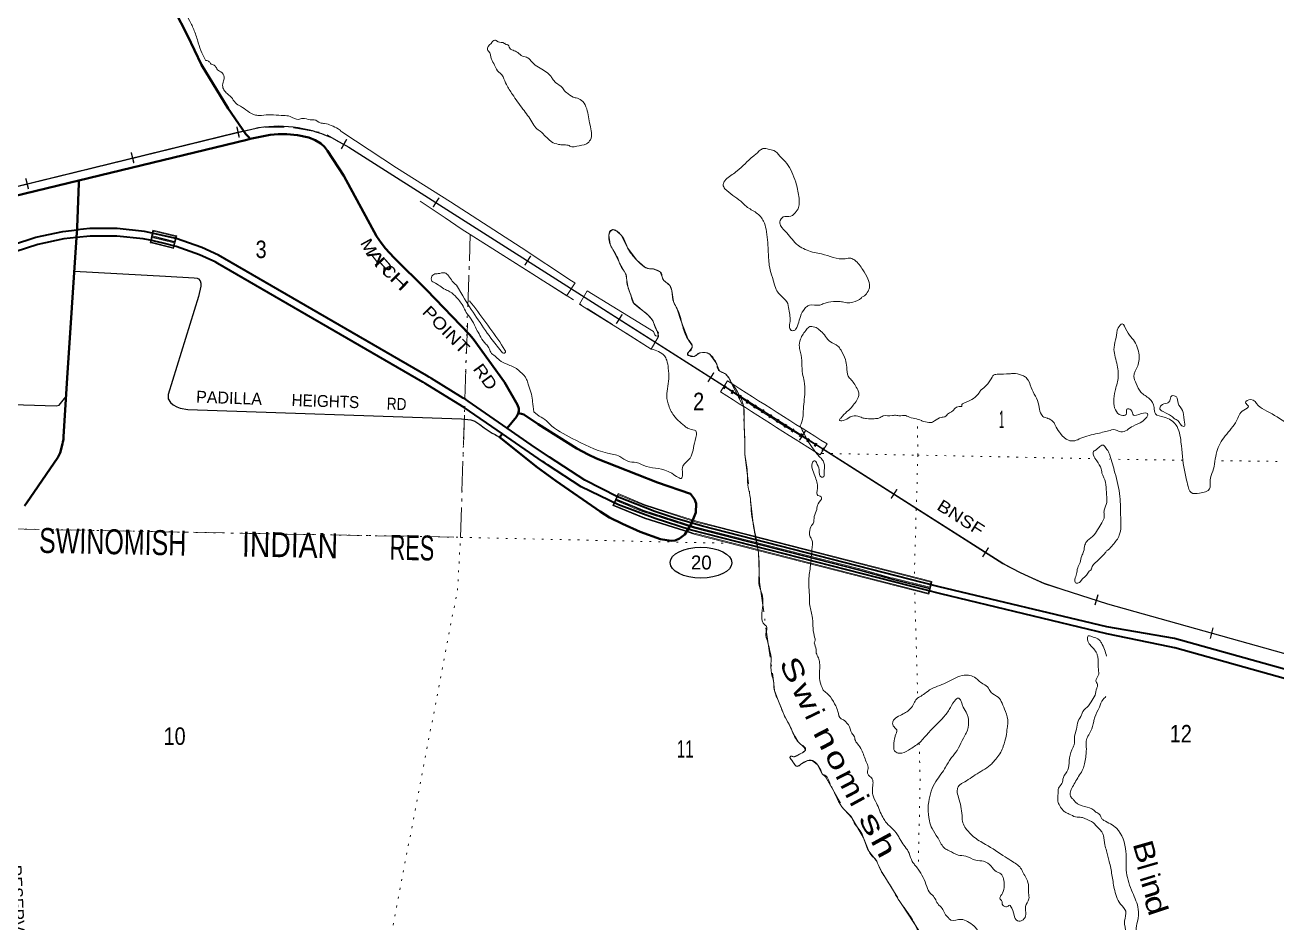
# Model space of a CAD drawing. Header units: feet. Extents: x -493433 to -244333, y 184684 to 373072.
# Drawn here: x -377997 to -365448, y 350152 to 359155 of the extents above; entities that cross this region are included whole.
import ezdxf
from ezdxf.enums import TextEntityAlignment as Align

# ---------------------------------------------------------------- set-up
doc = ezdxf.new("R2010")
doc.units = ezdxf.units.FT
doc.header["$LTSCALE"] = 60
doc.linetypes.add('DOT_DASHED', pattern=[7.7, 5, -1.2, 0.3, -1.2])
doc.linetypes.add('DOTTED', pattern=[1.5, 0.3, -1.2])
for name, color, linetype, lineweight in [('17', 7, 'Continuous', 25), ('23', 7, 'Continuous', 70), ('26', 7, 'Continuous', 40), ('27', 7, 'Continuous', 13), ('29', 7, 'Continuous', 25), ('30', 7, 'Continuous', 13), ('34', 7, 'Continuous', 13), ('39', 7, 'Continuous', 13), ('41', 7, 'Continuous', 13), ('44', 7, 'DOT_DASHED', 13), ('59', 7, 'Continuous', 13), ('7', 7, 'DOTTED', 13)]:
    doc.layers.add(name, color=color, linetype=linetype, lineweight=lineweight)

msp = doc.modelspace()

# ---------------------------------------------------------------- linework, layer by layer
at = {"layer": '17'}
msp.add_ellipse((-371221.77, 353764.64), major_axis=(-309.24, 1), ratio=0.500121, dxfattribs=at)
at = {"layer": '23', "lineweight": 35}
msp.add_line((-372922.49, 354947.45), (-373163.35, 355113.45), dxfattribs=at)
for points in [[(-381512.15, 356010.48), (-381478.66, 356006.17), (-381288.92, 356001.78), (-381099.77, 356017.25), (-380919.52, 356051.22), (-380889.09, 356058.62), (-380869.52, 356064.95), (-378172.62, 356936.81), (-378147.62, 356944.34), (-378122.62, 356952.45), (-377887.17, 357028.78), (-377619.31, 357085.52), (-377475.99, 357100.49)], [(-377481.12, 357024), (-377607.52, 357010.8), (-377867.64, 356955.69), (-378095.56, 356881.8)], [(-373211.44, 355055.52), (-373594.86, 355319.78), (-373960.33, 355545.63), (-373985.16, 355560.98), (-374010.33, 355575.56), (-376064.45, 356765.89), (-376089.48, 356780.39), (-376114.45, 356791.64), (-376249.48, 356852.44), (-376482.8, 356933.98), (-376613.4, 356968.69), (-376741.88, 356997.9), (-376812.79, 357010.26), (-377077.2, 357038.23), (-377343.08, 357038.41), (-377481.12, 357024)], [(-373163.35, 355113.45), (-373554.36, 355382.94), (-373579.5, 355400.26), (-373604.36, 355415.56), (-373921.85, 355610.84), (-373946.57, 355626.05), (-373971.85, 355640.69), (-376056.02, 356848.24), (-376223.07, 356923.38), (-376481.63, 357013.47), (-376800.9, 357084.97), (-377073.19, 357113.78), (-377346.99, 357113.96), (-377475.99, 357100.49)], [(-367153.09, 353051.78), (-368818.52, 353450.56), (-371330.89, 354095.49), (-371679.63, 354206.36), (-372047.86, 354343.33), (-372422.37, 354526.26), (-372758.72, 354744.53), (-372784.24, 354761.09), (-372808.72, 354777.96), (-373211.44, 355055.52)], [(-367151.94, 353121.44), (-368832.91, 353521.35), (-368872.8, 353531.75), (-371205.56, 354130.64), (-371483.1, 354209.27), (-371684.81, 354277.1), (-372058.05, 354424.32), (-372384.89, 354591.23), (-372739.66, 354821.44), (-372922.49, 354947.45)], [(-359859.63, 351061.84), (-364251.28, 352288.11), (-366471.98, 352909.76), (-366475.2, 352910.66), (-366521.98, 352920.41), (-367153.09, 353051.78)], [(-359850.53, 351154.82), (-366474.48, 353004.4), (-367151.94, 353121.44)]]:
    msp.add_lwpolyline(points, dxfattribs=at)
at = {"layer": '26'}
msp.add_line((-373211.44, 355055.52), (-373239.72, 355021.45), dxfattribs=at)
for points in [[(-375784.43, 358061.92), (-375961.68, 358319.53), (-376228.75, 358755.93), (-376367.02, 359048.98), (-376498.42, 359303.46), (-376668.23, 359686.34), (-376773.93, 359988.46), (-376844.39, 360325.89), (-376845.93, 360337.84), (-376853, 360372.96), (-376863.7, 360407.15), (-376867.1, 360415.03), (-376877.83, 360439.86), (-376889.34, 360465.03), (-377056.69, 360831.16), (-377217.71, 361106.75), (-377349.38, 361417.77), (-377458.37, 361744.22), (-377594.6, 361908.01), (-377627.26, 361951.06)], [(-375739.95, 358013.81), (-375761.32, 358036.92), (-375784.43, 358061.92)], [(-375739.95, 358013.81), (-375538.22, 358053.48), (-375459.08, 358059.42), (-375371.75, 358060.26), (-375267.16, 358049.52), (-375152.41, 358027.74), (-375087.12, 358002), (-375030.62, 357967.95), (-374996.1, 357934.69), (-374966.43, 357893.12), (-374802.4, 357644.59), (-374473.13, 357040.02), (-374428.27, 356972.52), (-374382.76, 356913.13), (-374301.48, 356823.11), (-373972.34, 356499.78), (-373540.22, 356051.93), (-373504.29, 356010.36), (-373190.83, 355573.92), (-373061.59, 355347.14), (-373047.4, 355310.8), (-373046.75, 355284.77), (-373054.66, 355260.03), (-373069.57, 355226.42), (-373163.35, 355113.45)], [(-377457.6, 357595.43), (-375772.28, 358003.33), (-375739.95, 358013.81)], [(-381486.79, 356714.69), (-381462.56, 356712.04), (-381256.55, 356711.2), (-381076.57, 356729.38), (-381051.49, 356731.91), (-381026.57, 356737.43), (-380742.14, 356800.48), (-377457.6, 357595.43)], [(-377475.99, 357100.49), (-377474.23, 357125.66), (-377458.54, 357568.95), (-377457.6, 357595.43)], [(-377644.44, 354865.88), (-377620.97, 354954.56), (-377617.23, 354975.13), (-377612.67, 355000.21), (-377611.16, 355025.13), (-377575.41, 355616.7), (-377481.12, 357024)], [(-377481.12, 357024), (-377477.66, 357075.66), (-377475.99, 357100.49)], [(-373053.14, 355264.78), (-373020.58, 355258.26), (-372997.77, 355250.65), (-372852.84, 355154.9), (-372467.44, 354910.19), (-372351.49, 354849.33), (-372269.76, 354809.39), (-371655.79, 354569.74), (-371325.05, 354455.62)], [(-373239.72, 355021.45), (-372860.8, 354719.97), (-372675.48, 354584.93), (-372232.6, 354278.71), (-372139.46, 354217.85), (-372009.25, 354153.18), (-371830.58, 354073.29), (-371628.15, 353999.12), (-371521.71, 353983.91), (-371479.89, 353987.71), (-371436.18, 354006.73), (-371382, 354046.67), (-371321.18, 354149.37), (-371271.76, 354267.3), (-371267.96, 354358.59), (-371286.96, 354400.43), (-371325.05, 354455.62)], [(-378001.12, 354335.01), (-377983.88, 354360.13), (-377668.62, 354819.42)], [(-377668.64, 354819.44), (-377650.34, 354852.98), (-377644.46, 354865.89)]]:
    msp.add_lwpolyline(points, dxfattribs=at)
at = {"layer": '29'}
for points in [[(-377503.62, 356688.23), (-376588.84, 356636.98), (-376301.95, 356621.14), (-376272.27, 356617.18), (-376257.42, 356609.26), (-376242.97, 356591.51), (-376233.67, 356567.68), (-376235.65, 356537.99), (-376259.04, 356434.81), (-376563.11, 355451.09), (-376563.32, 355408.18), (-376539.37, 355371.9), (-376510.82, 355347.93), (-376474.08, 355326.36), (-376442.42, 355314.48), (-376363.46, 355301.77), (-373622.57, 355208.18), (-373529.03, 355195.68), (-373509.09, 355189.79), (-373488.66, 355182.18), (-373437.33, 355149.85), (-373395.52, 355117.51), (-373313.78, 355064.26), (-373285.27, 355049.04), (-373269.59, 355039.53), (-373239.72, 355021.45)], [(-381525.86, 355472.52), (-380021.12, 355435.04), (-379935.56, 355445.28), (-379828.36, 355481.84), (-379767.9, 355488.31), (-379691.93, 355479.4), (-379603.15, 355448.92), (-379506.76, 355406.28), (-379434.74, 355389.38), (-377686.14, 355336.93), (-377655.14, 355345.34), (-377640.52, 355359.96), (-377586.92, 355426.28)]]:
    msp.add_lwpolyline(points, dxfattribs=at)
at = {"layer": '34'}
for p, q in [((-375594.66, 358130.19), (-375398.75, 358132.12)), ((-375305.79, 358125.56), (-375049.63, 358082.43)), ((-370954.69, 355588.34), (-371024.58, 355478.1)), ((-369955.7, 354954.93), (-370025.59, 354844.69)), ((-367147, 353350.95), (-359062.61, 351083.77))]:
    msp.add_line(p, q, dxfattribs=at)
at = {"layer": '34', "lineweight": 25}
for p, q in [((-367243.69, 353442.11), (-367273.9, 353338.75)), ((-366115.63, 353003.44), (-366085.77, 353109.94))]:
    msp.add_line(p, q, dxfattribs=at)
for points in [[(-381446.42, 356787.5), (-381404.95, 356786.48), (-381371.71, 356786.2), (-381338.24, 356786.59), (-381304.94, 356787.71), (-381271.73, 356789.21), (-381238.27, 356791.35), (-381205.13, 356794.01), (-381171.93, 356797.27), (-381138.73, 356801.31), (-381105.81, 356805.69), (-381072.81, 356810.66), (-381039.81, 356816.42), (-381007.09, 356822.52), (-380974.49, 356829.17), (-380964.05, 356831.56), (-375880.16, 358075.74), (-375681.56, 358119.63)], [(-374884.9, 358004.98), (-374750.97, 357931.23), (-372492.44, 356493.31), (-368197.14, 353757.58), (-368022.32, 353665.23), (-367781.38, 353556.64), (-367148.12, 353352.5)], [(-367148.12, 353352.48), (-359062.3, 351084.82)]]:
    msp.add_lwpolyline(points, dxfattribs=at)
at = {"layer": '34'}
for points in [[(-380964.28, 356832.55), (-375880.39, 358076.73), (-375673.5, 358122.45)], [(-374967.48, 358052.74), (-374750.45, 357932.1), (-372491.89, 356494.17), (-368196.63, 353758.46), (-368021.87, 353666.14), (-367781.01, 353557.59), (-367145.65, 353347.77)]]:
    msp.add_lwpolyline(points, dxfattribs=at)
at = {"layer": '34', "lineweight": 25}
for centre, radius, start, end in [((-375623.2, 357850.09), 275.85, 95.52581, 102.47572), ((-375456.26, 356860.58), 1279.1, 63.46846, 98.79635)]:
    msp.add_arc(centre, radius, start, end, dxfattribs=at)
at = {"layer": '34'}
for centre, radius, start, end in [((-362858.92, 367290.93), 14296.36, 235.32833, 239.89061), ((-314105.14, 444144.78), 105234.15, 237.30143, 237.94505), ((-314105.14, 444144.78), 105364.15, 237.30143, 237.94505), ((-367173.19, 355328.96), 1868.6, 239.388, 239.44599)]:
    msp.add_arc(centre, radius, start, end, dxfattribs=at)
at = {"layer": '34', "linetype": 'DOTTED', "lineweight": 100}
msp.add_arc((-314105.14, 444144.78), 105301.38, 237.30143, 237.94505, dxfattribs=at)
at = {"layer": '39'}
for p, q in [((-373179.83, 358980.85), (-373179.81, 358980.82)), ((-373607.83, 356438.5), (-373673.15, 356545.55)), ((-372566.67, 356442.49), (-372483.99, 356570.01)), ((-372439.49, 356357.73), (-372361.43, 356491.39)), ((-370286.04, 356091.49), (-370285.91, 356091.57)), ((-373326.23, 356015.78), (-373211, 355868.21)), ((-373219.28, 355949.82), (-373186.62, 355896.31)), ((-372896.25, 355277.21), (-372842.46, 355233.32)), ((-370685.06, 354065.87), (-370684.54, 354062.55))]:
    msp.add_line(p, q, dxfattribs=at)
for points in [[(-373206.9, 358978.79), (-373190.57, 358969.1), (-373172.6, 358961.36), (-373158.01, 358956.96)], [(-374821.45, 358085.53), (-374273.66, 357723.47), (-373731.13, 357383.36), (-373024.73, 356925.02), (-372518.37, 356590.08), (-372485.66, 356569.62)], [(-374035.4, 357388.99), (-373786.48, 357223.03), (-373626.39, 357113.01), (-373270.04, 356887.77), (-372870.14, 356634.93), (-372566.84, 356441.14)], [(-372360.99, 356491.65), (-372110.47, 356334.97), (-371696.45, 356081.67)], [(-372439.93, 356354.97), (-372345.35, 356296.08), (-372032.84, 356101.81), (-371720.64, 355906.28)]]:
    msp.add_lwpolyline(points, dxfattribs=at)
for centre, radius, start, end in [((-368290.57, 359675.51), 6225.07, 211.33189, 216.00826), ((-382079.46, 349816.84), 10775.73, 34.69084, 37.58905), ((-373198.86, 355882.31), 18.6, 183.68296, 48.83818)]:
    msp.add_arc(centre, radius, start, end, dxfattribs=at)
for points in [[(-377644.15, 362193.94), (-377636.77, 362175.83), (-377562.83, 362086.68), (-377463.67, 361964.45), (-377391.03, 361832.96), (-377383.28, 361822.62), (-377353.71, 361799.47), (-377292.04, 361640.06), (-377278.21, 361564.92), (-377217.28, 361381.31), (-377187.83, 361289.53), (-377112.22, 361123.62), (-377078.74, 361031.72), (-377022.5, 360957.26), (-376998.04, 360899.96), (-376934.48, 360801.06), (-376872.24, 360659.79), (-376784.02, 360445.03), (-376766.47, 360359.7), (-376716.96, 360198.64), (-376711.23, 360188.36), (-376679.48, 360039.99), (-376653.44, 359968.51), (-376619.69, 359820.07), (-376582.79, 359707.87), (-376489.58, 359458.64), (-376348.22, 359199.8), (-376300.93, 359097.37), (-376260.26, 358976.98), (-376225.06, 358874.93), (-376185.08, 358796.95)], [(-373159.1, 358958.93), (-373156.31, 358957.9), (-373144.97, 358933.31), (-373105.58, 358901.79), (-373057.8, 358880.1), (-373010.47, 358844.28), (-372982.42, 358837.34), (-372940.76, 358813.82), (-372911.52, 358780.59), (-372850.44, 358732.24), (-372730, 358645.67), (-372708.74, 358614.72), (-372675.59, 358577.33), (-372610.54, 358526.83), (-372581.48, 358487.56), (-372569.63, 358479.1), (-372502.44, 358432.57), (-372460.41, 358421.16), (-372406.91, 358389.19), (-372366.8, 358315.24), (-372333.5, 358152.68), (-372329.99, 358005.2), (-372369.62, 357964.05), (-372467.23, 357940.89), (-372515.87, 357934.34), (-372553.75, 357949.67), (-372604.1, 357953.27), (-372648.34, 357958.71), (-372720.19, 357985.2), (-372726.11, 357989.42), (-372832, 358089.66), (-372875.37, 358123.34), (-372915.91, 358183.16), (-373006.74, 358313.21), (-373111.2, 358459.84), (-373170.71, 358558.62), (-373204.69, 358634.39), (-373216.11, 358656.96), (-373245.67, 358680.09), (-373289.81, 358754.17), (-373322.27, 358813.73), (-373350.08, 358893.35), (-373361.74, 358907.85), (-373325.46, 358971.31), (-373298.37, 358998.71), (-373280.1, 359002.18), (-373270.2, 358995.81), (-373206.9, 358978.79)], [(-376182.95, 358800.93), (-376151.05, 358787.81), (-376131.64, 358762.97), (-376093.76, 358747.65), (-376074.53, 358716.75), (-376035.14, 358685.23), (-376000.4, 358633.67), (-376007.64, 358595.53), (-376015.5, 358537.24), (-375996.58, 358496.26), (-375961.41, 358458.82), (-375929.95, 358431.58), (-375887.34, 358373.71), (-375835.84, 358341.81), (-375764.75, 358291.11), (-375685.21, 358252.27), (-375638.89, 358248.79), (-375626.12, 358249.8)], [(-375626.12, 358249.8), (-375531.9, 358255.17), (-375428.71, 358248.76), (-375404.79, 358247.47)], [(-375409.37, 358247.53), (-375404.79, 358247.47), (-375338.42, 358239.32), (-375256.62, 358208.48), (-375213.89, 358219.25), (-375139.66, 358204.8), (-375097.25, 358205.48), (-375037.63, 358175.34), (-374993.45, 358167.89), (-374927.46, 358147.64), (-374857.88, 358113.15), (-374821.45, 358085.53)], [(-370272.3, 356101.87), (-370252.21, 356140.9), (-370231.81, 356212.93), (-370194.96, 356294.53), (-370163.6, 356329.89), (-370134.86, 356345.13), (-370029.82, 356347.87), (-369988.98, 356362.74), (-369944.18, 356375.45), (-369838.95, 356384.24), (-369788.72, 356376.6), (-369758.66, 356369.6), (-369697.85, 356377.77), (-369615.87, 356417.58), (-369607.56, 356425.39), (-369582.85, 356440.76), (-369547.14, 356486.07), (-369531.52, 356534.03), (-369549.31, 356611.3), (-369598.98, 356701.7), (-369680.8, 356797.15), (-369718.55, 356816.5), (-369775.21, 356812.24), (-370013.92, 356860.14), (-370086.14, 356874.54), (-370225.67, 356931.43), (-370251.39, 356948.4), (-370360.63, 357070.95), (-370422.9, 357145.59), (-370427.44, 357194.19), (-370423.17, 357202.13), (-370398.02, 357231.61), (-370321.15, 357237.27), (-370290.15, 357260.52), (-370248.19, 357311.68), (-370236.36, 357367.83), (-370240.28, 357436.6), (-370272.2, 357578.92), (-370311.41, 357681.1), (-370361.22, 357767.46), (-370429.61, 357840.28), (-370492.45, 357896.77), (-370546.52, 357910.58), (-370592.72, 357918.1), (-370623.46, 357902.92), (-370687.79, 357846.41), (-370700.21, 357836.7), (-370858.09, 357692.29), (-370909.69, 357655.56), (-370997.26, 357565.45), (-370999.72, 357551.4), (-370980.68, 357514.46), (-370823.11, 357388.36), (-370766.19, 357336.09), (-370667.24, 357272.41), (-370593.18, 357187.3), (-370569.4, 357107.82), (-370547.75, 356895.16), (-370536.24, 356745.4), (-370512.97, 356649.78), (-370507.42, 356633.46), (-370459.43, 356488.61), (-370424.44, 356445.11), (-370359.9, 356378.47), (-370339.97, 356305.17), (-370330.11, 356167.58), (-370331.86, 356111.11), (-370317.33, 356093.05)], [(-371647.18, 356069.83), (-371681.8, 356125.43), (-371702.16, 356184.61), (-371719.43, 356213.42), (-371784.1, 356276.03), (-371831.5, 356309.83), (-371903.98, 356380.74), (-371925.93, 356454.11), (-371955.76, 356533.79), (-371967.31, 356616.92), (-371968.76, 356635.14), (-372024.12, 356737.83), (-372055.96, 356817.56), (-372096.12, 356889.49), (-372144.86, 357010.14), (-372145.81, 357044.49), (-372145.62, 357050.54), (-372115.77, 357102.09), (-372087.53, 357101.2), (-372055.83, 357082.02), (-372008.94, 357032.09), (-371965.37, 356939.87), (-371878.5, 356811.97), (-371837.4, 356770.29), (-371807.97, 356743.12), (-371738.33, 356710.65), (-371698, 356709.37), (-371660.07, 356696.06), (-371620.48, 356670.59), (-371607.99, 356617.71), (-371604.27, 356607.5), (-371535.5, 356546.78), (-371513.06, 356489.54), (-371494.44, 356373.89), (-371460.08, 356310.22), (-371408.56, 356149.11), (-371356.29, 356012.2), (-371325.27, 355970.85), (-371308.19, 355935.99), (-371327.78, 355890.17), (-371354.86, 355862.77), (-371355.24, 355850.66), (-371337.47, 355838), (-371283.09, 355834.25), (-371235.64, 355867.08), (-371227.52, 355868.85), (-371140.99, 355860.05), (-371115.46, 355837.05), (-371084.45, 355795.69), (-371059.79, 355744.45), (-371058.47, 355722.19), (-371019.52, 355676.55), (-370973.69, 355656.94), (-370954.16, 355636.14), (-370918.15, 355570.69)], [(-373673.15, 356545.55), (-373714.24, 356587.21), (-373750.93, 356640.86), (-373788.37, 356670.31), (-373857.25, 356662.38), (-373889.63, 356659.36), (-373923.03, 356624.07), (-373910.28, 356579.26), (-373896.35, 356572.77), (-373783.48, 356502.59), (-373737.72, 356480.96), (-373670.9, 356422.33), (-373633.84, 356380.78), (-373564.94, 356259.5), (-373514.64, 356189.28), (-373470.87, 356103.1), (-373463.18, 356090.76), (-373428.89, 356025.07), (-373376.51, 355956.8), (-373347.44, 355917.52), (-373328.59, 355874.54), (-373285.41, 355834.82), (-373240.22, 355795.03), (-373164.78, 355754.3), (-373059.41, 355702.53), (-373033.88, 355679.52), (-372969.65, 355602.79), (-372955.01, 355553.88), (-372925.2, 355474.21), (-372911.56, 355393.02), (-372909.92, 355380.86), (-372896.25, 355277.21)], [(-363215.29, 352371.9), (-363147, 352514.95), (-363064, 352734.95), (-363017, 352996.95), (-363047, 353173.95), (-363132, 353368.95), (-363205, 353386.95), (-363330, 353406.95), (-363392, 353489.95), (-363542, 353689.95), (-363650, 353846.95), (-363744, 353970.95), (-363882, 354054.95), (-363985, 354134.95), (-364053, 354244.95), (-364146, 354391.95), (-364544, 354708.95), (-364789, 354868.95), (-364909, 355021.95), (-365042, 355095.95), (-365175, 355088.95), (-365344, 355159.95), (-365550, 355284.95), (-365636, 355340.95), (-365710, 355399.95), (-365763, 355367.95), (-365733, 355333.95), (-365780, 355293.95), (-365854, 355186.95), (-365967, 355034.95), (-366051, 354877.95), (-366091, 354681.95), (-366118, 354592.95), (-366123, 354503.95), (-366223, 354462.95), (-366308, 354466.95), (-366345, 354552.95), (-366376, 354692.95), (-366410, 354973.95), (-366461, 355146.95), (-366578, 355222.95), (-366666, 355257.95), (-366680, 355320.95), (-366726, 355407.95), (-366812, 355473.95), (-366858, 355560.95), (-366883, 355631.95), (-366844, 355736.95), (-366833, 355865.95), (-366898, 356013.95), (-366954, 356087.95), (-367000, 356158.95), (-367039, 356118.95), (-367060, 356023.95), (-367081, 355922.95), (-367054, 355764.95), (-367041, 355610.95), (-367071, 355485.95), (-367084, 355380.95), (-367008, 355242.95), (-366960, 355248.95), (-366953, 355304.95), (-366911, 355296.95), (-366887, 355243.95), (-366806, 355258.95), (-366745, 355258.95), (-366792, 355183.95), (-366890, 355134.95), (-367012, 355074.95), (-367089.97, 355098.28), (-367119.46, 355091.25)], [(-371698.89, 356083.98), (-371698.86, 356084.15), (-371698.49, 356083.69)], [(-371696.45, 356081.67), (-371658.37, 356035.02), (-371647.18, 356038.44), (-371651.73, 356050.74), (-371647.18, 356069.83)], [(-370317.33, 356093.05), (-370301.93, 356090.23), (-370273.69, 356099.18)], [(-370226.09, 355136.69), (-370200.02, 355220.7), (-370196.12, 355281.14), (-370180.04, 355474.43), (-370186.74, 355583.66), (-370202.58, 355658.85), (-370222.22, 355871.45), (-370234.71, 355924.33), (-370224.08, 356006.77), (-370162.54, 356103.75), (-370131.41, 356131.03), (-370111.18, 356132.41), (-370055.22, 356114.49), (-370027.67, 356091.41), (-370021.75, 356087.19), (-369924.18, 355979.14), (-369848.8, 355936.38), (-369817.79, 355895.03), (-369774.29, 355800.79), (-369760.47, 355725.66), (-369745.14, 355634.33), (-369715.95, 355599.08), (-369650.52, 355496.08), (-369637.53, 355459.33), (-369666.18, 355381.51), (-369704.04, 355332.23), (-369820.72, 355214.78), (-369833.51, 355192.98), (-369797.28, 355189.82), (-369729.61, 355224.03), (-369721.42, 355227.8), (-369648.57, 355233.58), (-369606.66, 355218.13), (-369562.55, 355208.66), (-369483.84, 355208.19), (-369437.22, 355214.8), (-369396.19, 355235.71), (-369303.25, 355238.83), (-369280.87, 355244.18), (-369236.7, 355236.73), (-369168.01, 355238.6), (-369146.08, 355229.84), (-369012.1, 355189.27), (-369002.15, 355184.92), (-368938, 355170.78), (-368899.55, 355173.61), (-368878.95, 355187.08), (-368813.29, 355221.35), (-368776.74, 355228.27), (-368739.38, 355261.41), (-368708.64, 355276.59), (-368632.28, 355330.71), (-368605.93, 355333.91), (-368607.76, 355340.02), (-368572.55, 355369.19), (-368434.24, 355467.79), (-368413.14, 355497.4), (-368361.35, 355540.19), (-368306.48, 355617.19), (-368302.26, 355623.11), (-368295.77, 355637.03), (-368250.85, 355653.79), (-368129.6, 355658.04), (-368087.13, 355660.74), (-368008.87, 355646.15), (-367971.11, 355626.79), (-367941.87, 355593.56), (-367902.46, 355497.44), (-367858.65, 355413.29), (-367831.22, 355321.57), (-367809.21, 355250.21), (-367771.83, 355218.76), (-367749.78, 355214.02), (-367743.79, 355211.81), (-367692.37, 355177.89), (-367659.77, 355122.35), (-367617.35, 355058.44), (-367538.69, 354991.35), (-367474.23, 354987.3), (-367414.93, 355011.67), (-367243.86, 355060.77), (-367119.46, 355091.25)], [(-372842.46, 355233.32), (-372771.23, 355187.78), (-372739.58, 355156.11), (-372511.63, 355010.98), (-372158.97, 354862.58), (-372034.87, 354828.38), (-371953.57, 354781.41), (-371871.21, 354768.72), (-371767.48, 354729.1), (-371513.25, 354660.52), (-371413.74, 354614.99), (-371406.32, 354659.17), (-371404.01, 354733.79), (-371335.15, 354806.32), (-371330.93, 354812.24), (-371280.99, 354990.33), (-371274.03, 355085), (-371335.98, 355105.13), (-371371.71, 355124.42), (-371434.67, 355176.88), (-371493.29, 355239.28), (-371550.22, 355356.16), (-371562.65, 355411.05), (-371544.43, 355608.32), (-371549.24, 355713.44), (-371564.88, 355794.69), (-371587.77, 355837.81), (-371720.29, 355906.1)], [(-370918.15, 355570.69), (-370791.08, 355316.54), (-370790.21, 355194.9), (-370782.17, 354998.83), (-370780.69, 354851.41), (-370757.7, 354681.1), (-370751.82, 354545.67), (-370730.94, 354438.01), (-370706.11, 354197), (-370704.35, 354188.87), (-370646.12, 353870.18)], [(-366505, 355233.95), (-366587, 355278.95), (-366621, 355303.95), (-366609, 355341.95), (-366548, 355363.95), (-366522, 355387.95), (-366503, 355435.95), (-366456, 355425.95), (-366439, 355362.95), (-366395, 355291.95), (-366378, 355193.95), (-366376, 355131.95), (-366409, 355143.95), (-366430, 355176.95), (-366469, 355204.95), (-366505, 355233.95)], [(-370226.09, 355136.69), (-370026.68, 354819.99), (-369995.56, 354784.24), (-369983.82, 354707.16), (-369987.84, 354642.68), (-369990.3, 354628.63), (-370012.73, 354621.26), (-370036.62, 354696.72), (-370064.68, 354768.26), (-370080.25, 354786.92), (-370094.5, 354783.33), (-370100.79, 354775.46), (-370080.91, 354635.52), (-370060.61, 354574.32), (-370054.55, 354509.54), (-370048.73, 354436.67), (-370026.67, 354431.94), (-370013, 354417.38), (-370047.2, 354355.87), (-370061.12, 354297.77), (-370085.49, 354227.88), (-370097.75, 354157.61), (-370112.5, 354137.89), (-370132.77, 354069.89), (-370131.88, 354033.53), (-370120.41, 354012.97), (-370116.56, 354006.8), (-370105.22, 353982.21), (-370104.26, 353947.86), (-370122.67, 353737.74)], [(-367123.55, 354841.01), (-367144.26, 354888.05), (-367159.76, 354908.73), (-367184.98, 354941.82), (-367269.35, 354889.98), (-367285.85, 354878.39), (-367286.98, 354842.08), (-367254.45, 354784.53), (-367210.52, 354704.41), (-367198.09, 354649.51), (-367182.96, 354616.74), (-367154.69, 354422.04), (-367154.36, 354367.52), (-367178.93, 354291.58), (-367180.24, 354249.23), (-367178.53, 354239.08), (-367192.39, 354182.99), (-367234.91, 354113.68), (-367281.52, 354042.48), (-367345.85, 353985.96), (-367373.44, 353942.42), (-367385.59, 353876.19), (-367405.12, 353832.39), (-367421.3, 353766.28), (-367445.17, 353712.53), (-367457.13, 353652.34), (-367473, 353596.32), (-367467.95, 353563.86), (-367435.75, 353560.82), (-367404.44, 353594.16), (-367400.22, 353600.08), (-367356.62, 353639.08), (-367329.15, 353678.59), (-367310.56, 353692.13), (-367308.18, 353704.17), (-367251.29, 353781.1), (-367184.7, 353845.62), (-367169.47, 353863.48), (-367149.1, 353886.89), (-367139.28, 353892.2)], [(-367123.55, 354841.01), (-367072, 354666.95), (-367022, 354427.95), (-367014, 354217.95), (-367028, 354039.95), (-367093, 353942.95), (-367139.28, 353892.2)], [(-370646.12, 353870.18), (-370637.25, 353684.07), (-370632.42, 353514.34), (-370611.99, 353457.17), (-370601.56, 353337.74), (-370581.42, 353141.29), (-370565.72, 353126.65), (-370572.07, 353052.16), (-370556.11, 352981), (-370534.55, 352895.54), (-370517.88, 352781.96), (-370520.65, 352757.82), (-370520.96, 352747.74), (-370506.63, 352624.14), (-370490.48, 352559.04), (-370489.84, 352514.6), (-370466.32, 352427.06), (-370436.12, 352359.49), (-370400.69, 352265.5), (-370322.7, 352111.64), (-370254.23, 351976.24), (-370218.94, 351942.83), (-370172.11, 351890.88), (-370188.94, 351869.21), (-370250.55, 351834.82), (-370295.48, 351818.06), (-370319.49, 351824.88), (-370330.13, 351807.04), (-370310.65, 351784.23), (-370304.85, 351775.96), (-370279.77, 351738.83), (-370258.08, 351722), (-370219.03, 351745), (-370161.5, 351777.5), (-370128.99, 351784.55), (-370102.9, 351779.68), (-370049.83, 351733.6), (-370013.64, 351663.82), (-370008.03, 351649.51), (-369980.3, 351632.49), (-369918.97, 351527.59), (-369911.34, 351513.23), (-369788.98, 351293.36), (-369712.77, 351212.23), (-369674.7, 351138.35), (-369635.81, 351090.69), (-369599.56, 351022.94), (-369543.51, 350877.83), (-369508.78, 350826.27), (-369465.73, 350782.52), (-369446.88, 350739.53), (-369397.39, 350643.09), (-369322.32, 350525.66), (-369214.84, 350346.64), (-369156.73, 350268.09), (-369072.32, 350126.14), (-368985.03, 350012.35), (-368979.04, 350010.14), (-368934.85, 349938.09), (-368917.09, 349925.43), (-368901.95, 349892.64), (-368899.05, 349856.22), (-368897.83, 349765.33), (-368885.34, 349712.46), (-368869.77, 349693.8), (-368838.77, 349652.44), (-368826.77, 349583.43), (-368780.51, 349513.34), (-368633.19, 349252.31), (-368519.59, 349010.52), (-368453.71, 348857.04), (-368398.31, 348820.97), (-368326.15, 348739.97), (-368260.99, 348693.49), (-368225.19, 348676.22), (-368213.16, 348673.82), (-368178.43, 348622.26), (-368100.47, 348532.99)], [(-370122.67, 353737.74), (-370139.6, 353589.64), (-370133.63, 353391.62), (-370132.87, 353351.21), (-370106.44, 353227.23), (-370086.22, 353032.8), (-370079.98, 352974.06), (-370087.97, 352960.15)], [(-367156.86, 352826.87), (-367175.87, 352894.51), (-367208.15, 352960.13), (-367225.48, 352986.92), (-367315.1, 353026.08), (-367339.17, 353030.88), (-367346.41, 352992.75), (-367321.76, 352941.51), (-367253.81, 352854.57), (-367244.73, 352821.98), (-367236.7, 352690.52), (-367238.46, 352634.04), (-367262.39, 352578.27), (-367247.26, 352545.5), (-367250.22, 352515.3), (-367254.56, 352505.35), (-367270.87, 352435.21), (-367311.25, 352369.86), (-367336.7, 352330.3), (-367392.96, 352273.53), (-367406.19, 352237.61), (-367440.38, 352176.1), (-367457.07, 352093.86), (-367477.47, 352021.84), (-367482.12, 351937.2), (-367503.78, 351889.43), (-367529.47, 351777.2), (-367544.39, 351686.82), (-367589.18, 351609.5), (-367603.09, 351551.4), (-367636.92, 351502), (-367642.33, 351457.76), (-367642.64, 351447.67), (-367644.58, 351385.16), (-367631.91, 351338.32), (-367599.13, 351288.84), (-367573.61, 351265.83), (-367529.87, 351244.26), (-367466.16, 351216.01), (-367405.78, 351210.07), (-367373.84, 351198.96), (-367288.38, 351155.88), (-367259.01, 351126.7), (-367206.26, 351070.53), (-367199.17, 351060.19), (-367186.48, 351028.76)], [(-370087.43, 352960.02), (-370068.36, 352892.94), (-370065.39, 352858.53), (-370044.71, 352809.42), (-370032.1, 352760.58), (-370032.88, 352605.16), (-370007.53, 352511.5), (-369990.32, 352480.67), (-369948.97, 352447.07), (-369923.64, 352418.01), (-369869.93, 352327.49), (-369849.44, 352272.34), (-369815.39, 352198.59), (-369791.51, 352187.74), (-369748.46, 352143.98), (-369742.59, 352137.75), (-369708.87, 352053.91), (-369683.72, 352018.8), (-369678.48, 351992.39), (-369651.63, 351947.13), (-369611.09, 351887.31), (-369564.31, 351768.75), (-369545.77, 351715.68), (-369553.51, 351661.42), (-369542.29, 351632.8), (-369512.8, 351607.64), (-369502.12, 351496.27), (-369499.91, 351437.66), (-369462.14, 351353.71), (-369399.91, 351212.44), (-369371.04, 351167.12), (-369359.39, 351152.63), (-369296.67, 351092.1), (-369238.49, 351015.57), (-369219.46, 350978.64), (-369134.62, 350850.8), (-369102.9, 350767.03), (-369079.64, 350736.01), (-369044.66, 350692.52), (-368957.22, 350518.16), (-368921.04, 350448.39), (-368899.43, 350429.54), (-368839.79, 350334.8), (-368814.32, 350309.77), (-368750.72, 350212.89), (-368737.76, 350202.12)], [(-369027.51, 352418.29), (-368977.93, 352452.76), (-368911.9, 352499.13), (-368828.09, 352532.82), (-368666.23, 352610.48), (-368582.68, 352636.11), (-368526.21, 352634.32), (-368466.54, 352606.2), (-368399.6, 352551.6), (-368389.65, 352547.24), (-368340.49, 352505.32), (-368311.55, 352462.01), (-368242.36, 352415.42), (-368203.84, 352355.65), (-368170.05, 352273.84), (-368145.32, 352160.01), (-368151.05, 352105.69), (-368163.7, 352023.32), (-368190.96, 351925.25), (-368202.04, 351893.3), (-368278.21, 351780.64), (-368305.42, 351749.2), (-368453.86, 351648.91), (-368596, 351556.5), (-368610.36, 351548.88), (-368637.27, 351527.52), (-368652.88, 351479.57), (-368638.95, 351408.47), (-368604.12, 351229.73), (-368599.83, 351173.06), (-368575.48, 351111.73), (-368540.51, 351068.24), (-368493.55, 351020.33), (-368368.89, 350939.68), (-368170.95, 350814.33), (-368097.71, 350767.6), (-368009.29, 350690.12), (-367997.87, 350667.55), (-367944.73, 350558.88), (-367937.4, 350469.83), (-367937.97, 350451.68), (-367933.74, 350393), (-367968.38, 350317.39), (-367964.84, 350236.52), (-367990.65, 350184.86), (-368021.41, 350169.67), (-368049.57, 350172.58), (-368082.1, 350230.14), (-368117.59, 350322.09), (-368123.45, 350328.34), (-368150.04, 350317.06), (-368164.29, 350313.48), (-368188.17, 350324.32), (-368201.79, 350340.9), (-368204.88, 350371.28), (-368224.29, 350396.12), (-368224.04, 350404.18), (-368200.42, 350449.87), (-368181.78, 350530.02), (-368187.85, 350594.82), (-368214.58, 350644.11), (-368262.28, 350667.82), (-368313.08, 350721.92), (-368388.26, 350770.72), (-368466.66, 350781.27), (-368566.36, 350820.75), (-368644.68, 350833.31), (-368734.17, 350876.52), (-368777.84, 350900.1), (-368839.49, 350994.91), (-368847.18, 351007.26), (-368904.92, 351097.91), (-368930.71, 351177.45), (-368944.98, 351303.06), (-368939.01, 351365.46), (-368913.44, 351473.66), (-368866.01, 351571.08), (-368768.69, 351715.38), (-368717.61, 351800.57), (-368686.17, 351837.93), (-368577.26, 352030.31), (-368560.13, 352062.07), (-368538.73, 352166.37), (-368561.93, 352264), (-368600.13, 352333.85), (-368603.79, 352346.07), (-368616.78, 352382.82), (-368638.27, 352405.71), (-368681.56, 352376.79), (-368732.64, 352291.6), (-368802.06, 352200.92)], [(-368802.06, 352200.92), (-368983.56, 352010.83), (-369025.33, 351965.72), (-369120.28, 351898.06), (-369208.43, 351854.42), (-369244.73, 351855.56), (-369282.35, 351878.95), (-369288.73, 351933.67), (-369275.96, 352020.06), (-369273.69, 352028.06), (-369259.71, 352088.19), (-369277.3, 352106.91), (-369300.05, 352154.06), (-369297.53, 352170.13), (-369194.21, 352247.62), (-369111.42, 352313.64), (-369079.49, 352367.15), (-369062.42, 352396.89), (-369031.48, 352418.12)], [(-367183.97, 351180.53), (-367186.66, 351182.61), (-367192.36, 351187.79), (-367210.06, 351207.92), (-367225.2, 351240.69), (-367262.82, 351264.09), (-367284.43, 351282.94), (-367376.13, 351320.15), (-367467.64, 351363.42), (-367489.01, 351390.34), (-367510.5, 351413.22), (-367518.95, 351465.97), (-367497.22, 351515.76), (-367426.85, 351636.68), (-367392.77, 351694.14), (-367376.97, 351748.16), (-367358.73, 351880.82), (-367358.35, 351892.91), (-367352.95, 352001.75), (-367342.12, 352025.63), (-367314.28, 352077.25), (-367285.12, 352171.2), (-367273.66, 352215.26), (-367228.18, 352314.76), (-367191.46, 352392.33), (-367163.5, 352421.21)], [(-363415, 351942.95), (-363529, 351816.95), (-363644, 351708.95), (-363733, 351670.95), (-363753, 351723.95), (-363768, 351784.95), (-363839, 351762.95), (-363876, 351710.95), (-363859, 351629.95), (-363928, 351547.95), (-364053, 351441.95), (-364210, 351260.95), (-364572, 350855.95), (-364812, 350459.95), (-364946, 350216.95), (-365050, 350083.95), (-365110, 349950.95), (-365143, 349710.95), (-365189, 349349.95), (-365293, 348987.95), (-365311, 348808.95), (-365351, 348610.95), (-365509, 348431.95), (-365619, 348374.95), (-365785, 348345.95), (-365965, 348357.95), (-366059, 348443.95), (-366116, 348611.95), (-366196, 348741.95), (-366251, 348843.95), (-366264, 348959.95), (-366214, 349110.95), (-366240, 349231.95), (-366360, 349311.95), (-366507, 349388.95), (-366569, 349455.95), (-366613, 349569.95), (-366668, 349713.95), (-366708, 349798.95), (-366756, 349791.95), (-366827, 349761.95), (-366860, 349723.95), (-366809, 349575.95), (-366740, 349390.95), (-366654, 349241.95), (-366570, 349194.95), (-366507, 349137.95), (-366484, 349036.95), (-366473, 348981.95), (-366412, 348960.95), (-366350, 348848.95), (-366305, 348732.95), (-366356, 348731.95), (-366452, 348776.95), (-366533, 348733.95), (-366566, 348668.95), (-366511, 348573.95), (-366402, 348497.95), (-366334, 348431.95), (-366359, 348363.95), (-366372, 348296.95), (-366283, 348231.95), (-366096, 348124.95), (-365895, 348039.95), (-365790, 348028.95), (-365729, 348031.95), (-365661, 347980.95), (-365465, 347952.95), (-365319, 347952.95), (-365222, 348010.95), (-365143, 348021.95), (-364951, 347983.95), (-364684, 347782.95), (-364561, 347660.95), (-364306, 347530.95), (-364167, 347456.95), (-364137, 347397.95), (-364138, 347328.95), (-364084, 347267.95), (-364005, 347248.95), (-363968, 347312.95), (-363905, 347350.95), (-363800, 347327.95), (-363646, 347333.95), (-363371, 347405.95), (-363170, 347466.95), (-362978, 347418.95), (-362553, 347256.95), (-362406, 347173.95), (-362300, 347011.95), (-362290, 346786.95), (-362386, 346496.95), (-362469, 346250.95), (-362528, 346020.95), (-362588, 345834.95), (-362597, 345741.95), (-362549, 345688.95)], [(-367183.97, 351180.53), (-367057, 351100.95), (-366962, 350867.95), (-366956, 350656.95), (-366896, 350457.95), (-366838, 350289.95), (-366846, 350166.95), (-366859, 350077.95), (-366839, 350020.95), (-366809, 349945.95), (-366824, 349876.95), (-366877, 349840.95), (-366939, 349869.95), (-366973, 349946.95), (-366964, 350050.95), (-366975, 350171.95), (-366964, 350268.95), (-367016, 350341.95), (-367079, 350498.95), (-367102, 350633.95), (-367129, 350769.95), (-367157, 350875.95), (-367172, 350935.95), (-367186.48, 351028.76)], [(-368740.9, 350204.5), (-368717.39, 350181.55), (-368612.22, 350188.33), (-368548.32, 350166.12), (-368440.48, 350063.8), (-368414.19, 350000.39), (-368381.23, 349956.96), (-368351.67, 349933.82), (-368324.2, 349908.73), (-368295.96, 349907.83), (-368264.59, 349943.18), (-368219.29, 349972.04), (-368190.8, 349979.2), (-368165.28, 349956.2), (-368165.78, 349940.07), (-368165.97, 349934.01), (-368195.58, 349890.54), (-368268.34, 349822.18), (-368287.5, 349790.48), (-368271.3, 349791.99), (-368201.3, 349836.21), (-368128.54, 349904.57), (-368117.7, 349928.45), (-368113.1, 349946.47), (-368096.79, 349952.01), (-368076.88, 349943.31), (-368063.32, 349924.72), (-368064.57, 349884.38), (-368111.31, 349809.14), (-368154.6, 349780.23), (-368160.71, 349778.41), (-368248.73, 349738.79), (-368273.74, 349713.34), (-368266.3, 349692.92), (-368239.12, 349593.14), (-368208.99, 349523.56), (-368199.9, 349490.97), (-368208.34, 349414.52), (-368200.83, 349396.12), (-368193.27, 349379.73), (-368173.41, 349369.01), (-368121.91, 349272.51), (-368058.87, 349157.47), (-368016.33, 349097.58), (-367935.72, 349028.42), (-367884.05, 349002.56), (-367874.03, 349000.24), (-367785.44, 348993.4), (-367717.82, 349025.58), (-367642.28, 349053.48), (-367526.9, 349063.97), (-367436.16, 349061.1), (-367352.17, 349036.24), (-367306.04, 349026.72), (-367220.42, 348973.29)]]:
    msp.add_spline(points, degree=3, dxfattribs=at)
at = {"layer": '44'}
msp.add_line((-370678.38, 354023.65), (-370646.12, 353870.18), dxfattribs=at)
for points in [[(-378154.5, 354103.07), (-373632, 354019.37), (-373533.44, 357054.26), (-371720.64, 355906.28)], [(-371720.64, 355906.28), (-371648.14, 356033.58), (-371661.11, 356086.29), (-371707.22, 356194.86), (-371749.82, 356246.07), (-371894.59, 356365.39), (-371950.48, 356516.04), (-371975.84, 356655.97), (-372037, 356770.57), (-372130.31, 356959.21), (-372145.79, 357047.23), (-372131.46, 357086.53), (-372105.4, 357105.64), (-372061.14, 357086.2), (-372020.16, 357047.5), (-371953.28, 356919.62), (-371865.61, 356798.25), (-371784.97, 356727.71), (-371737.6, 356710.48), (-371695.11, 356708.67), (-371630.68, 356681.65), (-371596.93, 356596.65), (-371533.31, 356542.76), (-371513.96, 356492.92), (-371497.04, 356382.07), (-371458.57, 356305.86), (-371422.65, 356192.15), (-371345.44, 355995.68), (-371310.11, 355943.2), (-371309.97, 355920.93), (-371353.76, 355864.35), (-371350.6, 355845.63), (-371350.6, 355845.63), (-371289.77, 355832.45), (-371231.95, 355868.13), (-371177.32, 355870.42), (-371136.08, 355857.17), (-371071.16, 355771.59), (-371035.52, 355689.76), (-370975.54, 355658.33), (-370945.66, 355620.7), (-370791.08, 355316.54), (-370780.7, 354851.6), (-370693.24, 354126.52), (-370646.03, 353868.06), (-370634.4, 353570.34), (-370495.35, 352580.27), (-370483.35, 352481.55), (-370443.39, 352376.38), (-370393.31, 352250.89), (-370279.64, 352026.3), (-370248.81, 351968.33), (-370190.81, 351914.6), (-370172.96, 351883.63), (-370199.31, 351861.36), (-370243.32, 351838.19), (-370292.91, 351818.84), (-370319.92, 351824.56), (-370330.47, 351812.54), (-370277.22, 351735.25), (-370266.08, 351722.99), (-370255.52, 351723.32), (-370245.71, 351728.83), (-370149.41, 351781.91), (-370105.57, 351780.89), (-370053.43, 351738.99), (-370006.73, 351647.57), (-369971.51, 351618.3), (-369784.17, 351285.87), (-369707.98, 351204.67), (-369591.62, 351004.61), (-369539.64, 350870.5), (-369464.37, 350779.98), (-369406.15, 350658.35), (-369202.35, 350328.38), (-369031.28, 350067.38)], [(-371720.64, 355906.28), (-371648.14, 356033.58), (-371649.09, 356044.99), (-371650.99, 356058.31), (-371648.07, 356070.73)]]:
    msp.add_lwpolyline(points, dxfattribs=at)
at = {"layer": '59'}
for p, q in [((-376723.77, 357024.89), (-376501.79, 356970.99)), ((-376475.72, 357040.49), (-376492.05, 356976.77)), ((-372103.78, 354337.31), (-372078.22, 354397.07)), ((-372078.22, 354397.07), (-372052.66, 354456.83)), ((-372073.96, 354386.66), (-371944.91, 354333.35)), ((-371893.96, 354312.3), (-371944.91, 354333.35)), ((-371887.86, 354327.08), (-371938.81, 354348.13)), ((-371267.71, 354179.68), (-371563.3, 354275.25)), ((-371288.41, 354109.75), (-369644.74, 353689.54)), ((-369640.78, 353705.04), (-371284.45, 354125.25)), ((-369644.92, 353689.59), (-369308.59, 353595.46)), ((-369304.27, 353610.86), (-369640.6, 353704.99))]:
    msp.add_line(p, q, dxfattribs=at)
for points in [[(-376743.41, 356972.9), (-376737.54, 356997.9), (-376729.92, 357034.61), (-376716.5, 357099.2)], [(-376733.81, 356978.79), (-376729.73, 356996.17), (-376723.77, 357024.89)], [(-376729.92, 357034.61), (-376493.74, 356977.27), (-376492.05, 356976.77)], [(-376716.5, 357099.2), (-376480.06, 357041.79), (-376475.72, 357040.49)], [(-376743.41, 356972.9), (-376718.41, 356966.82), (-376532.8, 356921.72), (-376507.8, 356915.3)], [(-376513.56, 356925.04), (-376530.86, 356929.48), (-376716.52, 356974.59), (-376733.81, 356978.79)], [(-376501.79, 356970.99), (-376509.14, 356942.29), (-376513.56, 356925.04)], [(-376492.05, 356976.77), (-376501.39, 356940.3), (-376507.8, 356915.3)], [(-371299.48, 354061.89), (-371326.4, 354070.33), (-371784.67, 354214.14), (-372093.24, 354341.6), (-372073.96, 354386.66)], [(-371286.43, 354117.5), (-371804.94, 354284.17), (-371890.91, 354319.69), (-371941.86, 354340.74), (-372078.22, 354397.07)], [(-371938.81, 354348.13), (-372067.68, 354401.36), (-372053.97, 354432.36), (-372048.4, 354446.42)], [(-371563.3, 354275.25), (-371792.49, 354349.34), (-372052.66, 354456.83)], [(-372048.4, 354446.42), (-371795.25, 354341.83), (-371565.76, 354267.64), (-371270.17, 354172.07)], [(-371301.87, 354054.26), (-371328.79, 354062.7), (-371787.4, 354206.61), (-372103.78, 354337.31)], [(-371893.96, 354312.3), (-371807.7, 354276.65), (-371288.88, 354109.88)], [(-371283.98, 354125.12), (-371802.18, 354291.69), (-371887.86, 354327.08)], [(-371269.69, 354171.93), (-371049.54, 354115.66), (-368915.68, 353570.29), (-368919.94, 353552.66)], [(-368906.04, 353576.08), (-371047.56, 354123.41), (-371267.71, 354179.68)], [(-368936.62, 353449.73), (-371278.79, 354048.36), (-371301.87, 354054.26)], [(-368942.49, 353459.49), (-371276.81, 354056.11), (-371299.89, 354062.01)], [(-371286.43, 354117.5), (-369642.76, 353697.29), (-369306.43, 353603.16)], [(-369308.35, 353595.39), (-368932.06, 353502.57), (-368942.49, 353459.49)], [(-369306.43, 353603.16), (-368927.12, 353509.59), (-368922.43, 353508.36)], [(-368920.48, 353550.43), (-368928.3, 353518.12), (-369304.51, 353610.93)], [(-368921.33, 353512.9), (-368922.43, 353508.36), (-368923.1, 353505.58)], [(-368906.04, 353576.08), (-368912.16, 353550.78), (-368912.7, 353548.55), (-368921.33, 353512.9)], [(-368923.1, 353505.58), (-368925, 353497.72), (-368936.62, 353449.73)]]:
    msp.add_lwpolyline(points, dxfattribs=at)
msp.add_lwpolyline([(-376710.35, 357089.48), (-376485.42, 357034.86), (-376497.82, 356986.49), (-376720.52, 357040.56)], close=True, dxfattribs=at)
at = {"layer": '7'}
for p, q in [((-373559.77, 356360.84), (-373541.76, 356793.58)), ((-373588.66, 355408.84), (-373562.92, 356256.53)), ((-373630.88, 354018.26), (-373591.47, 355316.21)), ((-369047.41, 354840.82), (-369051.63, 355201.81)), ((-370009.14, 354860.52), (-369048.53, 354841.93)), ((-369047.42, 354843.06), (-369083.55, 353622.9)), ((-369050.79, 354843.04), (-367266.88, 354806.54)), ((-367128.12, 354803.69), (-367126.97, 354803.67)), ((-366389.31, 354792.17), (-367111.96, 354801.86)), ((-364634.59, 354768.64), (-366071.24, 354787.9)), ((-378895.79, 354117.34), (-373632, 354019.37)), ((-373661.73, 353488.18), (-373632, 354018.25)), ((-373627.52, 354018.27), (-370972.11, 353959.39)), ((-374426.36, 349512.75), (-373662.86, 353490.42)), ((-369078.9, 353463.26), (-369047.77, 352395.21)), ((-369034.97, 351956.38), (-369024.43, 351594.52)), ((-369024.43, 351594.52), (-369043.98, 350691.31))]:
    msp.add_line(p, q, dxfattribs=at)

# ---------------------------------------------------------------- texts
at = {"layer": '17'}
msp.add_text('20', height=140, dxfattribs=at).set_placement((-371218.32, 353696.33), align=Align.CENTER)
at = {"layer": '27'}
for s, rotation, width, p in [('M', 298.574, 1.15, (-374604.25, 356904.8)), ('A', 307.463, 1.6, (-374525.82, 356787.45)), ('R', 312.079, 1.55, (-374445.15, 356699.18)), ('H', 315.51, 1.6, (-374285.64, 356541.7))]:
    msp.add_text(s, height=120, rotation=rotation, dxfattribs=dict(at, width=width)).set_placement(p, align=Align.CENTER)
msp.add_text('C', height=120, rotation=315.51, dxfattribs=at).set_placement((-374388.29, 356640.56), align=Align.CENTER)
at = {"layer": '27', "width": 1.2}
for s, rotation, p in [('POINT', 313.976, (-374024.36, 356270.28)), ('RD', 305.687, (-373512.66, 355706.55))]:
    msp.add_text(s, height=120, rotation=rotation, dxfattribs=at).set_placement(p)
at = {"layer": '27'}
msp.add_text('RESERVATION', height=121, rotation=272.911, dxfattribs=at).set_placement((-378154.81, 350731.01))
at = {"layer": '30'}
msp.add_text('PADILLA', height=120, rotation=358.044, dxfattribs=at).set_placement((-376283.58, 355369.08))
for s, width, p in [('HEIGHTS', 0.95, (-375326.53, 355336.4)), ('RD', 0.85, (-374372.5, 355300.1))]:
    msp.add_text(s, height=120, rotation=358.044, dxfattribs=dict(at, width=width)).set_placement(p)
at = {"layer": '34'}
for rotation, p in [(12.4, (-375849.78, 358027.7)), (330.869, (-374826.66, 357913.28)), (13.689, (-376906.1, 357770.68)), (13.689, (-377963.03, 357511)), (327.454, (-373906.3, 357330.08)), (327.454, (-372987.67, 356746.42)), (327.445, (-372070.19, 356160.99)), (327.444, (-371151.66, 355577.18)), (327.444, (-370234.24, 354991.66)), (327.443, (-369315.73, 354407.84)), (327.443, (-368398.33, 353822.32))]:
    msp.add_text('I', height=111, rotation=rotation, dxfattribs=at).set_placement(p, align=Align.CENTER)
at = {"layer": '34', "width": 1.2}
msp.add_text('BNSF', height=121, rotation=327.506, dxfattribs=at).set_placement((-368867.53, 354304.16))
at = {"layer": '41'}
for s, rotation, width, p in [('S', 295.794, 1.4, (-370441.31, 352760.91)), ('w', 295.794, 1.4, (-370317.25, 352504.19)), ('i', 295.794, 1.15, (-370186.26, 352233.17)), ('n', 297.404, 1.5, (-370103.67, 352062.27)), ('o', 297.538, 1.4, (-369988.32, 351840.28)), ('m', 297.538, 1.25, (-369880, 351632.54)), ('i', 298.739, 1.25, (-369738.97, 351366.63)), ('s', 298.739, 1.7, (-369647.71, 351200.2)), ('h', 298.543, 1.5, (-369527.42, 350980.84))]:
    msp.add_text(s, height=201.7, rotation=rotation, dxfattribs=dict(at, width=width)).set_placement(p)
for s, rotation, width, p in [('B', 286.02, 1.25, (-366865.05, 350839.39)), ('n', 287.429, 1.25, (-366784.94, 350470.95)), ('d', 288.536, 1.35, (-366754.28, 350302.36))]:
    msp.add_text(s, height=200, rotation=rotation, dxfattribs=dict(at, width=width)).set_placement(p, align=Align.CENTER)
for s, rotation, p in [('l', 286.12, (-366845.41, 350696.3)), ('i', 287.091, (-366817.46, 350579.53))]:
    msp.add_text(s, height=200, rotation=rotation, dxfattribs=at).set_placement(p, align=Align.CENTER)
at = {"layer": '44'}
for s, width, p in [('SWINOMISH', 0.75, (-377858.31, 353863.11)), ('INDIAN', 0.85, (-375823.87, 353826.57)), ('RES', 0.65, (-374343.81, 353793.91))]:
    msp.add_text(s, height=250, rotation=358.934, dxfattribs=dict(at, width=width)).set_placement(p)
at = {"layer": '7'}
for s, width, p in [('3', 0.85, (-375685.98, 356818.74)), ('2', 0.85, (-371299.99, 355293.69)), ('1', 0.4, (-368233.28, 355114.28)), ('10', 0.85, (-376608.26, 351938.07)), ('11', 0.65, (-371464.35, 351809.65))]:
    msp.add_text(s, height=175, dxfattribs=dict(at, width=width)).set_placement(p)
at = {"layer": '7', "width": 0.85}
msp.add_text('12', height=175, rotation=359.44, dxfattribs=at).set_placement((-366523, 351963.95))

doc.saveas('drawing.dxf')
